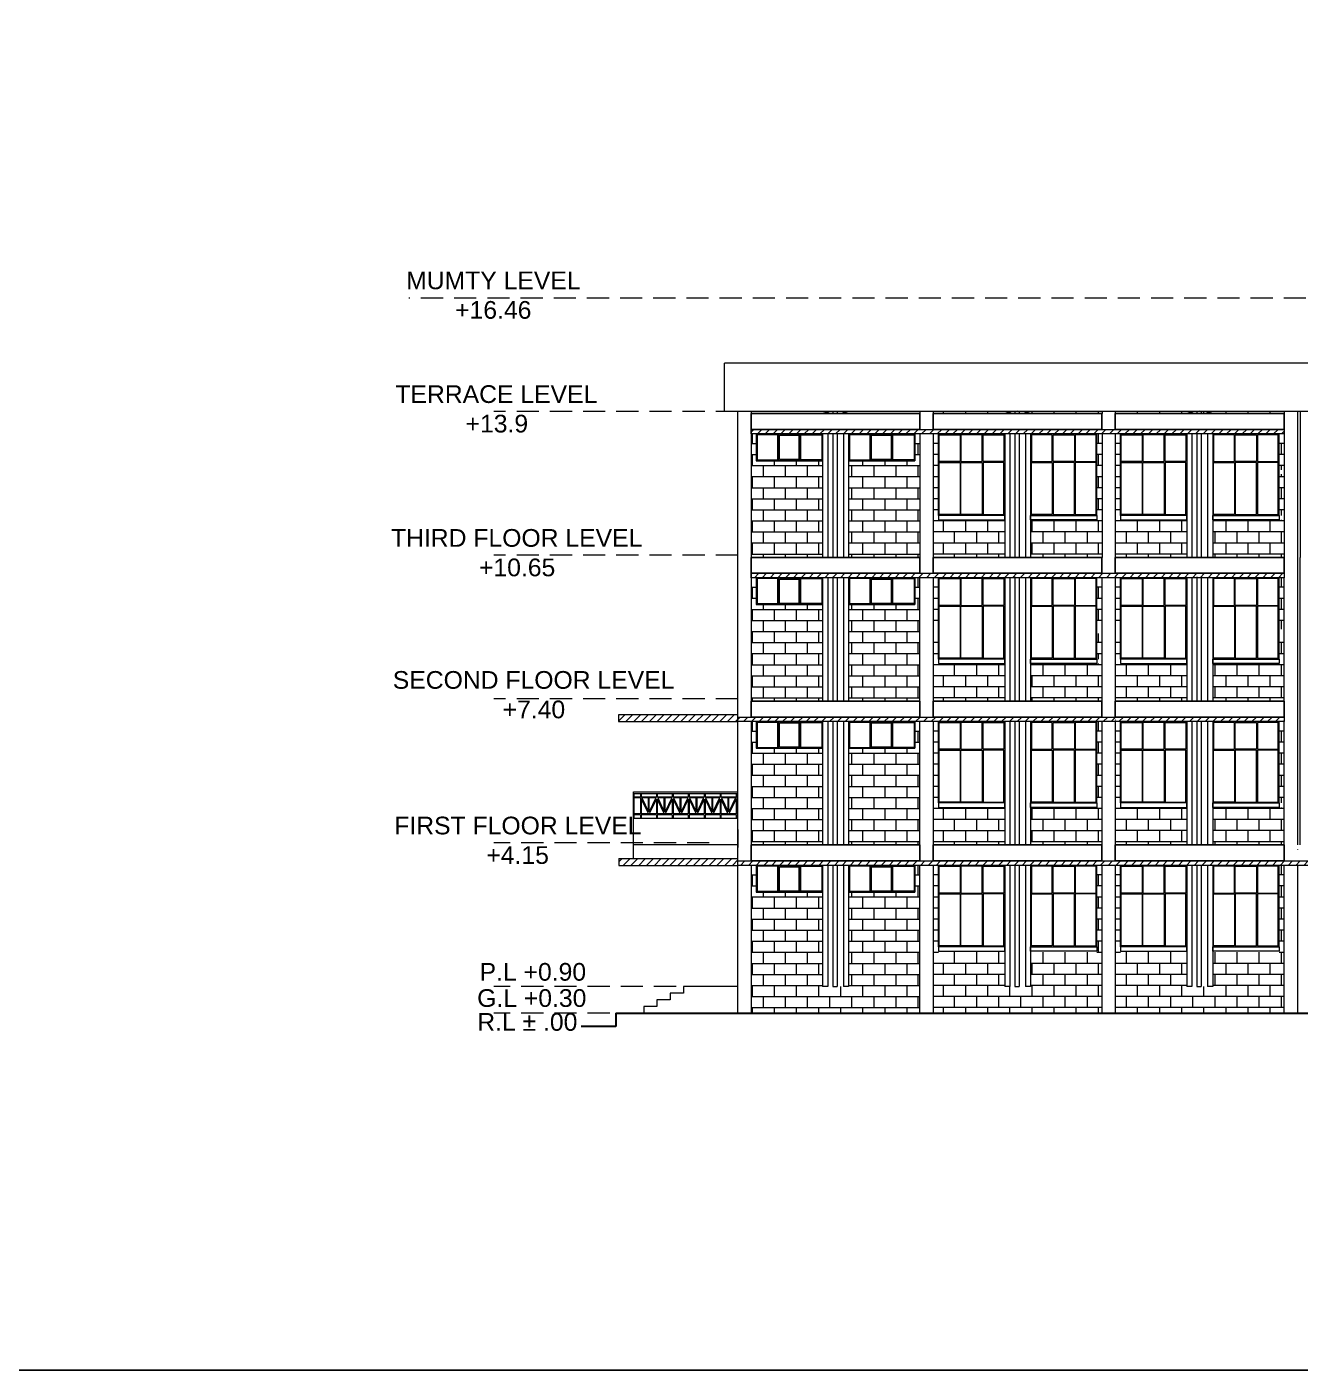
# Model space of a CAD drawing. Header units: millimetres. Extents: x 3614 to 12428, y -844 to 6844.
# Drawn here: x 5709.14 to 5737.92, y -482.44 to -452.09 of the extents above; entities that cross this region are included whole.
import ezdxf

# ---------------------------------------------------------------- set-up
doc = ezdxf.new("R2010")
doc.units = ezdxf.units.MM
doc.header["$LTSCALE"] = 40
doc.header["$MEASUREMENT"] = 0
for name, pattern in [('DASHDOT', [1, 0.5, -0.25, 0, -0.25]), ('DASHED', [0.75, 0.5, -0.25]), ('DASHED2', [0.375, 0.25, -0.125])]:
    doc.linetypes.add(name, pattern=pattern)
doc.layers.get('0').update_dxf_attribs({"linetype": 'CONTINUOUS', "lineweight": 20})
for name, color, linetype, lineweight in [('Beam', 254, 'CONTINUOUS', 25), ('CLL LEV.', 15, 'CONTINUOUS', 18), ('E1', 7, 'CONTINUOUS', 20), ('Fixture', 44, 'CONTINUOUS', 15), ('GRID', 134, 'DASHDOT', 13), ('Hatch', 42, 'CONTINUOUS', 15), ('Hidden', 30, 'DASHED', 18), ('Railing', 23, 'CONTINUOUS', 18), ('Stair', 1, 'CONTINUOUS', 15), ('TEXT', 7, 'CONTINUOUS', 20), ('Ventilator', 6, 'DASHED', 18), ('Wall', 7, 'CONTINUOUS', 30), ('Window', 150, 'CONTINUOUS', 15)]:
    doc.layers.add(name, color=color, linetype=linetype, lineweight=lineweight)
doc.styles.add('DIM', font='arial.ttf')
pattern_1 = [(0, (-104.96303, 0), (0, 0.25), []), (90, (-104.96303, 0), (-0.5, 3e-17), [0.25, -0.25]), (90, (-104.71303, 0), (-0.5, 3e-17), [-0.25, 0.25])]

# ---------------------------------------------------------------- blocks, each defined once
blk = doc.blocks.new('VFV')
at = {"layer": 'E1', "linetype": 'Continuous', "ltscale": 0.05}
for points in [[(5568.833, -460.775), (5568.833, -460.825)], [(5569.133, -460.775), (5569.133, -460.825)], [(5568.833, -461.285), (5568.833, -464.075)], [(5569.133, -461.285), (5569.133, -464.075)], [(5568.833, -464.435), (5568.833, -464.443)], [(5568.833, -464.535), (5568.833, -466.375)], [(5569.133, -466.375), (5569.133, -464.535)], [(5568.833, -466.375), (5568.833, -467.325)], [(5569.133, -467.325), (5569.133, -466.375)], [(5568.833, -467.494), (5568.833, -467.685)], [(5568.833, -467.785), (5568.833, -469.625)], [(5569.133, -469.625), (5569.133, -467.785)], [(5568.833, -469.625), (5568.833, -470.575)], [(5569.133, -470.575), (5569.133, -469.625)], [(5568.833, -471.035), (5568.833, -472.875)], [(5569.133, -472.875), (5569.133, -471.035)], [(5568.833, -472.875), (5568.833, -474.375), (5569.133, -474.375), (5569.133, -472.875)]]:
    blk.add_lwpolyline(points, dxfattribs=at)
blk = doc.blocks.new('beam')
at = {"layer": 'Beam', "ltscale": 0.05}
blk.add_lwpolyline([(5568.833, -470.935), (5565.019, -470.935), (5565.019, -470.575), (5568.833, -470.575)], close=True, dxfattribs=at)
blk = doc.blocks.new('DRTY')
at = {"layer": 'E1', "ltscale": 0.05}
for p, q in [((0, -0.962), (0, -0.994)), ((0.355, -0.962), (0.355, -0.994)), ((-0.115, -1.453), (-0.115, -4.244)), ((0, -1.454), (0, -4.244)), ((0.355, -1.454), (0.355, -4.244)), ((0.47, -1.454), (0.47, -4.244)), ((-0.115, -4.704), (-0.115, -6.544)), ((0, -4.704), (0, -7.494)), ((0.355, -4.704), (0.355, -7.494)), ((0.47, -4.704), (0.47, -7.494)), ((-0.115, -6.163), (-0.115, -7.494)), ((0.47, -6.163), (0.47, -6.544)), ((-0.115, -6.644), (-0.115, -7.413)), ((0.47, -6.644), (0.47, -7.494)), ((-0.115, -7.954), (-0.115, -10.744)), ((0, -7.954), (0, -10.744)), ((0.355, -7.954), (0.355, -10.744)), ((0.47, -7.954), (0.47, -10.744)), ((-0.115, -11.204), (-0.115, -13.944)), ((0, -11.204), (0, -13.944)), ((0.355, -11.104), (0.355, -11.116)), ((0.355, -11.204), (0.355, -13.944)), ((0.47, -11.204), (0.47, -13.944))]:
    blk.add_line(p, q, dxfattribs=at)
at = {"layer": 'E1', "linetype": 'Continuous', "ltscale": 0.05}
for p, q in [((0, -13.944), (-0.115, -13.944)), ((0.47, -13.944), (0.355, -13.944))]:
    blk.add_line(p, q, dxfattribs=at)
blk.add_arc((0.178, -1.824), 0.881, 70.5992, 109.4008, dxfattribs=at)
at = {"layer": 'Fixture', "ltscale": 0.05}
for p, q in [((0.113, -0.946), (0.113, -0.994)), ((0.213, -0.945), (0.213, -0.994)), ((0.113, -1.454), (0.113, -4.244)), ((0.213, -1.454), (0.213, -4.244)), ((0.113, -4.687), (0.113, -7.494)), ((0.213, -4.604), (0.213, -4.61)), ((0.213, -4.704), (0.213, -7.494)), ((0.113, -7.954), (0.113, -10.744)), ((0.213, -7.954), (0.213, -10.744)), ((0.113, -11.204), (0.113, -13.944)), ((0.213, -11.204), (0.213, -13.944)), ((0.113, -13.944), (0.213, -13.944))]:
    blk.add_line(p, q, dxfattribs=at)
blk = doc.blocks.new('RET')
at = {"layer": 'CLL LEV.', "ltscale": 0.05}
blk.add_lwpolyline([(-0.05, -0.15), (1.45, -0.15), (1.45, -0.05), (-0.05, -0.05)], close=True, dxfattribs=at)
at = {"layer": 'Window', "ltscale": 0.05}
for points in [[(1.45, -0.05), (-0.05, -0.05), (-0.05, 1.79), (1.45, 1.79)], [(0.44, 1.165), (-0.03, 1.165), (-0.03, 1.77), (0.44, 1.77)], [(0.46, 1.165), (0.94, 1.165), (0.94, 1.77), (0.46, 1.77)], [(0.96, 1.77), (1.43, 1.77), (1.43, 1.165), (0.96, 1.165)], [(0.44, -0.03), (-0.03, -0.03), (-0.03, 1.145), (0.44, 1.145)], [(0.46, 1.145), (0.94, 1.145), (0.94, -0.03), (0.46, -0.03)], [(0.96, -0.03), (1.43, -0.03), (1.43, 1.145), (0.96, 1.145)]]:
    blk.add_lwpolyline(points, close=True, dxfattribs=at)
blk = doc.blocks.new('FFVF')
at = {"layer": 'Ventilator'}
for p, q in [((5485.841, -590.27), (5485.841, -590.875)), ((5485.841, -590.27), (5487.32, -590.27)), ((5485.844, -590.27), (5487.341, -590.27)), ((5486.337, -590.855), (5486.337, -590.29)), ((5486.351, -590.279), (5486.839, -590.279)), ((5486.351, -590.863), (5486.351, -590.279)), ((5486.819, -590.3), (5486.371, -590.3)), ((5486.371, -590.843), (5486.371, -590.3)), ((5486.819, -590.843), (5486.819, -590.3)), ((5486.839, -590.863), (5486.839, -590.279)), ((5487.341, -590.27), (5487.341, -590.875)), ((5487.341, -590.875), (5485.844, -590.875)), ((5486.839, -590.863), (5486.351, -590.863)), ((5486.819, -590.843), (5486.371, -590.843))]:
    blk.add_line(p, q, dxfattribs=at)
for points in [[(5486.337, -590.29), (5485.861, -590.29), (5485.861, -590.855), (5486.337, -590.855)], [(5486.853, -590.29), (5487.318, -590.29), (5487.318, -590.855), (5486.853, -590.855)]]:
    blk.add_lwpolyline(points, close=True, dxfattribs=at)

msp = doc.modelspace()

# ---------------------------------------------------------------- hatches: boundary and pattern name
at = {"layer": 'E1', "lineweight": 5, "ltscale": 0.05}
h = msp.add_hatch(dxfattribs=at)
h.set_pattern_fill('BRICK', color=256)
h.set_pattern_definition([(0, (-88.14103, -27.99403), (0, 0.25), []), (90, (-88.14103, -27.99403), (-0.5, 0), [0.25, -0.25]), (90, (-87.89103, -27.99403), (-0.5, 0), [-0.25, 0.25])])
h.paths.add_polyline_path([(5733.3269, -460.8252), (5729.7419, -460.8252), (5729.7414, -460.7752), (5733.3264, -460.7752)])
h.paths.add_polyline_path([(5731.8264, -464.0752), (5733.3264, -464.0752), (5733.3264, -463.2252), (5731.8264, -463.2252)])
h.paths.add_polyline_path([(5731.2414, -464.0752), (5729.7414, -464.0752), (5729.7414, -463.2252), (5731.2414, -463.2252)])
h.paths.add_polyline_path([(5731.2414, -467.3252), (5729.7414, -467.3252), (5729.7414, -466.4752), (5731.2414, -466.4752)])
h.paths.add_polyline_path([(5731.8264, -467.3252), (5733.4414, -467.3252), (5733.4414, -466.4752), (5731.8264, -466.4752)])
h.paths.add_polyline_path([(5731.8264, -470.5752), (5733.3264, -470.5752), (5733.3264, -469.7252), (5731.8264, -469.7252)])
h.paths.add_polyline_path([(5731.2414, -470.5752), (5729.7414, -470.5752), (5729.7414, -469.7252), (5731.2414, -469.7252)])
h.paths.add_polyline_path([(5731.8264, -473.7752), (5731.2414, -473.7752), (5731.2414, -474.3752), (5731.8264, -474.3752)])
h.paths.add_polyline_path([(5731.8264, -472.9952), (5733.4414, -472.9952), (5733.4414, -474.3753), (5731.8264, -474.3753)])
h.paths.add_polyline_path([(5731.2414, -472.9952), (5729.6264, -472.9952), (5729.6264, -474.3752), (5731.2414, -474.3752)])
h.paths.add_polyline_path([(5733.4414, -471.0352), (5733.3264, -471.0352), (5733.3264, -472.9952), (5733.4414, -472.9952)])
h.paths.add_polyline_path([(5729.7414, -471.0352), (5729.6264, -471.0352), (5729.6264, -472.9952), (5729.7414, -472.9952)])
h.paths.add_polyline_path([(5729.6264, -460.8252), (5729.7414, -460.8252), (5729.7414, -460.7752), (5729.6264, -460.7752)])
h.paths.add_polyline_path([(5729.7414, -461.2852), (5729.6264, -461.2852), (5729.6264, -463.1252), (5729.7414, -463.1252)])
h.paths.add_polyline_path([(5733.3264, -460.8252), (5733.4414, -460.8252), (5733.4414, -460.7752), (5733.3264, -460.7752)])
h.paths.add_polyline_path([(5729.7414, -465.7951), (5729.6264, -465.7951), (5729.6264, -466.3752), (5729.7414, -466.3752)])
h.paths.add_polyline_path([(5733.4414, -465.7951), (5733.3264, -465.7951), (5733.3264, -466.3752), (5733.4414, -466.3752)])
h.paths.add_polyline_path([(5733.4414, -462.1952), (5733.3264, -462.1952), (5733.3264, -463.1252), (5733.4414, -463.1252)])
h.paths.add_polyline_path([(5733.3264, -462.0952), (5733.4414, -462.0952), (5733.4414, -461.2852), (5733.3264, -461.2852)])
h.paths.add_polyline_path([(5733.4414, -469.7252), (5733.3264, -469.7252), (5733.3264, -470.5752), (5733.4414, -470.5752)])
h.paths.add_polyline_path([(5733.3264, -469.6252), (5733.4414, -469.6252), (5733.4414, -467.7852), (5733.3264, -467.7852)])
h.paths.add_polyline_path([(5729.6269, -467.7852), (5729.6269, -467.3252), (5729.7414, -467.3252), (5729.7414, -466.4752), (5729.6264, -466.4752), (5729.6264, -470.5752), (5729.7414, -470.5752), (5729.7414, -467.7852)])
h.paths.add_polyline_path([(5733.4414, -464.5352), (5733.3264, -464.5352), (5733.3264, -465.6951), (5733.4414, -465.6951)])
h.paths.add_polyline_path([(5733.3264, -464.0752), (5733.4414, -464.0752), (5733.4414, -463.2252), (5733.3264, -463.2252)])
h.paths.add_polyline_path([(5729.6269, -464.5352), (5729.6269, -464.0752), (5729.7414, -464.0752), (5729.7414, -463.2252), (5729.6264, -463.2252), (5729.6264, -465.6951), (5729.7414, -465.6951), (5729.7414, -464.5352)])
h = msp.add_hatch(dxfattribs=at)
h.set_pattern_fill('BRICK', color=256)
h.set_pattern_definition([(0, (-92.25603, -27.9939), (0, 0.25), []), (90, (-92.25603, -27.9939), (-0.5, 0), [0.25, -0.25]), (90, (-92.00603, -27.9939), (-0.5, 0), [-0.25, 0.25])])
h.paths.add_polyline_path([(5737.4419, -460.825), (5733.8569, -460.825), (5733.8564, -460.775), (5737.4414, -460.775)])
h.paths.add_polyline_path([(5735.9414, -464.075), (5737.4414, -464.075), (5737.4414, -463.225), (5735.9414, -463.225)])
h.paths.add_polyline_path([(5735.3564, -464.075), (5733.8564, -464.075), (5733.8564, -463.225), (5735.3564, -463.225)])
h.paths.add_polyline_path([(5735.3564, -467.325), (5733.8564, -467.325), (5733.8564, -466.475), (5735.3564, -466.475)])
h.paths.add_polyline_path([(5735.9414, -467.325), (5737.5564, -467.325), (5737.5564, -466.475), (5735.9414, -466.475)])
h.paths.add_polyline_path([(5735.9414, -470.575), (5737.4414, -470.575), (5737.4414, -469.725), (5735.9414, -469.725)])
h.paths.add_polyline_path([(5735.3564, -470.575), (5733.8564, -470.575), (5733.8564, -469.725), (5735.3564, -469.725)])
h.paths.add_polyline_path([(5735.9414, -473.775), (5735.3564, -473.775), (5735.3564, -474.375), (5735.9414, -474.375)])
h.paths.add_polyline_path([(5735.9414, -472.995), (5737.5564, -472.995), (5737.5564, -474.3752), (5735.9414, -474.3752)])
h.paths.add_polyline_path([(5735.3564, -472.995), (5733.7414, -472.995), (5733.7414, -474.375), (5735.3564, -474.375)])
h.paths.add_polyline_path([(5737.5564, -471.035), (5737.4414, -471.035), (5737.4414, -472.995), (5737.5564, -472.995)])
h.paths.add_polyline_path([(5733.8564, -471.035), (5733.7414, -471.035), (5733.7414, -472.995), (5733.8564, -472.995)])
h.paths.add_polyline_path([(5733.7414, -460.8252), (5733.8564, -460.8252), (5733.8564, -460.7752), (5733.7414, -460.7752)])
h.paths.add_polyline_path([(5733.8564, -461.285), (5733.7414, -461.285), (5733.7414, -463.125), (5733.8564, -463.125)])
h.paths.add_polyline_path([(5737.4414, -460.8252), (5737.5564, -460.8252), (5737.5564, -460.7752), (5737.4414, -460.7752)])
h.paths.add_polyline_path([(5733.8564, -465.795), (5733.7414, -465.795), (5733.7414, -466.375), (5733.8564, -466.375)])
h.paths.add_polyline_path([(5737.5564, -465.795), (5737.4414, -465.795), (5737.4414, -466.375), (5737.5564, -466.375)])
h.paths.add_polyline_path([(5737.5564, -462.195), (5737.4414, -462.195), (5737.4414, -463.125), (5737.5564, -463.125)])
h.paths.add_polyline_path([(5737.4414, -462.095), (5737.5564, -462.095), (5737.5564, -461.285), (5737.4414, -461.285)])
h.paths.add_polyline_path([(5737.5564, -469.725), (5737.4414, -469.725), (5737.4414, -470.575), (5737.5564, -470.575)])
h.paths.add_polyline_path([(5737.4414, -469.625), (5737.5564, -469.625), (5737.5564, -467.785), (5737.4414, -467.785)])
h.paths.add_polyline_path([(5733.7419, -467.785), (5733.7419, -467.325), (5733.8564, -467.325), (5733.8564, -466.475), (5733.7414, -466.475), (5733.7414, -470.575), (5733.8564, -470.575), (5733.8564, -467.785)])
h.paths.add_polyline_path([(5737.5564, -464.535), (5737.4414, -464.535), (5737.4414, -465.695), (5737.5564, -465.695)])
h.paths.add_polyline_path([(5737.4414, -464.075), (5737.5564, -464.075), (5737.5564, -463.225), (5737.4414, -463.225)])
h.paths.add_polyline_path([(5733.7419, -464.535), (5733.7419, -464.075), (5733.8564, -464.075), (5733.8564, -463.225), (5733.7414, -463.225), (5733.7414, -465.695), (5733.8564, -465.695), (5733.8564, -464.535)])
h = msp.add_hatch(dxfattribs=at)
h.set_pattern_fill('BRICK', color=256)
h.set_pattern_definition(pattern_1)
h.paths.add_polyline_path([(5725.5114, -464.0752), (5727.1231, -464.0752), (5727.1231, -461.8896), (5725.5114, -461.8896)])
h.paths.add_polyline_path([(5727.7114, -461.8902), (5729.326, -461.8902), (5729.326, -464.0752), (5727.7114, -464.0752)])
h.paths.add_polyline_path([(5729.326, -461.8902), (5729.2114, -461.8902), (5729.2114, -461.2852), (5729.326, -461.2852)])
h.paths.add_polyline_path([(5725.6264, -461.8896), (5725.5108, -461.8896), (5725.5108, -461.2852), (5725.6264, -461.2852)])
h.paths.add_polyline_path([(5727.1264, -465.1402), (5725.5114, -465.1402), (5725.5114, -467.3252), (5727.1264, -467.3252)])
h.paths.add_polyline_path([(5725.6264, -465.1402), (5725.5108, -465.1402), (5725.5108, -464.5352), (5725.6264, -464.5352)])
h.paths.add_polyline_path([(5729.3258, -465.1402), (5729.2114, -465.1402), (5729.2114, -464.5352), (5729.3258, -464.5352)])
h.paths.add_polyline_path([(5729.3258, -467.3252), (5727.7114, -467.3252), (5727.7114, -465.1402), (5729.3258, -465.1402)])
h.paths.add_polyline_path([(5725.5114, -470.5752), (5727.1231, -470.5752), (5727.1231, -468.3902), (5725.5114, -468.3902)])
h.paths.add_polyline_path([(5727.7114, -468.3902), (5729.3258, -468.3902), (5729.3258, -470.5752), (5727.7114, -470.5752)])
h.paths.add_polyline_path([(5729.2081, -468.3902), (5729.326, -468.3902), (5729.326, -467.7852), (5729.2081, -467.7852)])
h.paths.add_polyline_path([(5725.6264, -468.3902), (5725.5114, -468.3902), (5725.5114, -467.7852), (5725.6264, -467.7852)])
h.paths.add_polyline_path([(5727.1231, -471.6402), (5725.5114, -471.6402), (5725.5114, -474.3752), (5727.1231, -474.3752)])
h.paths.add_polyline_path([(5727.7114, -474.3752), (5727.1264, -474.3752), (5727.1264, -473.7752), (5727.7114, -473.7752)])
h.paths.add_polyline_path([(5727.7114, -471.6402), (5729.3264, -471.6402), (5729.3264, -474.3752), (5727.7114, -474.3752)])
at = {"layer": 'Hatch', "ltscale": 0.05}
h = msp.add_hatch(dxfattribs=at)
h.set_pattern_fill('BRICK', color=256)
h.set_pattern_definition(pattern_1)
h.paths.add_polyline_path([(5729.2114, -471.6402), (5729.3264, -471.6402), (5729.3264, -471.0352), (5729.2114, -471.0352)])
h.paths.add_polyline_path([(5725.6264, -471.6402), (5725.5114, -471.6402), (5725.5114, -471.0352), (5725.6264, -471.0352)])
at = {"layer": 'Hidden', "linetype": 'Continuous', "lineweight": 5, "ltscale": 0.05}
h = msp.add_hatch(dxfattribs=at)
h.set_pattern_fill('ANSI31', color=256)
h.set_pattern_definition([(45, (-104.96303, -27.99403), (-0.0883883476, 0.0883883476), [])])
h.paths.add_polyline_path([(5766.7228, -471.0352), (5750.5628, -471.0352), (5750.5628, -470.9352), (5766.7228, -470.9352)])
h.paths.add_polyline_path([(5746.1484, -471.0352), (5725.2114, -471.0352), (5725.2114, -470.9352), (5746.1484, -470.9351)])
h.paths.add_polyline_path([(5766.7228, -467.7852), (5750.5628, -467.7852), (5750.5628, -467.6852), (5766.7228, -467.6852)])
h.paths.add_polyline_path([(5766.7228, -464.5352), (5750.5628, -464.5352), (5750.5628, -464.4352), (5766.7228, -464.4352)])
h.paths.add_polyline_path([(5766.7228, -461.2852), (5750.5628, -461.2852), (5750.5628, -461.1852), (5766.7228, -461.1852)])
h.paths.add_polyline_path([(5738.2184, -461.2852), (5738.2178, -461.1852), (5746.1478, -461.1852), (5746.1478, -461.2852)])
h.paths.add_polyline_path([(5737.5564, -461.1852), (5737.5564, -461.2852), (5725.5108, -461.2852), (5725.5108, -461.1852)])
h.paths.add_polyline_path([(5738.2184, -464.5352), (5738.2184, -464.4352), (5746.1478, -464.4352), (5746.1478, -464.5352)])
h.paths.add_polyline_path([(5737.556, -464.4352), (5737.556, -464.5352), (5725.5108, -464.5352), (5725.5108, -464.4352)])
h.paths.add_polyline_path([(5737.556, -467.6852), (5737.556, -467.7852), (5725.2108, -467.7852), (5725.2108, -467.6852)])
h.paths.add_polyline_path([(5738.2184, -467.7852), (5738.2178, -467.6852), (5746.1478, -467.6852), (5746.1478, -467.7852)])
at = {"layer": 'Hidden', "lineweight": 5, "ltscale": 0.05}
h = msp.add_hatch(dxfattribs=at)
h.set_pattern_fill('ANSI31', color=256)
h.set_pattern_definition([(45, (-104.96247, -28.69405), (-0.0883883476, 0.0883883476), [])])
edge = h.paths.add_edge_path()
edge.add_line((5722.5158, -467.7852), (5725.2108, -467.7852))
edge.add_line((5722.5158, -467.6343), (5722.5158, -467.7852))
edge.add_line((5725.2083, -467.6343), (5722.5158, -467.6343))
h = msp.add_hatch(dxfattribs=at)
h.set_pattern_fill('ANSI31', color=256)
h.set_pattern_definition([(45, (-104.96303, -28.34403), (-0.0883883476, 0.0883883476), [])])
edge = h.paths.add_edge_path()
edge.add_line((5722.5164, -471.0352), (5725.2114, -471.0352))
edge.add_line((5722.5164, -470.8802), (5722.5164, -471.0352))
edge.add_line((5725.2114, -470.8852), (5722.5164, -470.8852))

# ---------------------------------------------------------------- linework, layer by layer
at = {"ltscale": 0.05}
for p, q in [((5725.2114, -469.9727), (5722.8434, -469.9727)), ((5722.8434, -469.9727), (5722.8434, -470.8852)), ((5725.2114, -470.5727), (5722.8434, -470.5727))]:
    msp.add_line(p, q, dxfattribs=at)
at = {"layer": 'Beam', "ltscale": 0.05}
for p, q in [((5725.2114, -470.5352), (5725.2114, -470.2243)), ((5725.2114, -470.6327), (5725.2114, -470.3218))]:
    msp.add_line(p, q, dxfattribs=at)
msp.add_lwpolyline([(5438.4239, -358.7255), (5799.6085, -358.7255), (5799.6085, -482.4431), (5438.4239, -482.4431)], close=True, dxfattribs=at)
at = {"layer": 'E1', "linetype": 'Continuous', "ltscale": 0.05}
for p, q in [((5746.1484, -459.6852), (5724.9114, -459.6852)), ((5724.9114, -460.7752), (5724.9114, -459.6852)), ((5746.1484, -460.7752), (5724.9114, -460.7752)), ((5727.2414, -473.7752), (5727.1264, -473.7752)), ((5727.7114, -473.7752), (5727.5964, -473.7752))]:
    msp.add_line(p, q, dxfattribs=at)
at = {"layer": 'E1', "ltscale": 0.05}
for p, q in [((5727.2414, -460.7932), (5727.2414, -460.8252)), ((5727.5964, -460.7932), (5727.5964, -460.8252)), ((5727.1264, -461.2846), (5727.1264, -464.0752)), ((5727.2414, -461.2852), (5727.2414, -464.0752)), ((5727.5964, -461.2852), (5727.5964, -464.0752)), ((5727.7114, -461.2852), (5727.7114, -464.0752)), ((5727.1264, -464.5352), (5727.1264, -467.3252)), ((5727.2414, -464.5352), (5727.2414, -467.3252)), ((5727.5964, -464.5352), (5727.5964, -467.3252)), ((5727.7114, -464.5352), (5727.7114, -467.3252)), ((5727.1264, -465.994), (5727.1264, -466.3752)), ((5727.7114, -465.994), (5727.7114, -466.3752)), ((5727.1264, -467.7852), (5727.1264, -470.5752)), ((5727.2414, -467.7852), (5727.2414, -470.5752)), ((5727.5964, -467.7852), (5727.5964, -470.5752)), ((5727.7114, -467.7852), (5727.7114, -470.5752)), ((5727.1264, -471.0352), (5727.1264, -473.7752)), ((5727.2414, -471.0352), (5727.2414, -473.7752)), ((5727.5964, -470.9352), (5727.5964, -470.947)), ((5727.5964, -471.0352), (5727.5964, -473.7752)), ((5727.7114, -471.0352), (5727.7114, -473.7752))]:
    msp.add_line(p, q, dxfattribs=at)
at = {"layer": 'E1', "linetype": 'Continuous', "ltscale": 0.05}
for points in [[(5725.5114, -471.0352), (5725.5114, -474.3753), (5725.2114, -474.3753), (5725.2114, -460.7752)], [(5725.5114, -460.7752), (5725.5114, -467.6852)], [(5737.5564, -460.7752), (5737.5564, -460.8252)], [(5737.8564, -460.7752), (5737.8564, -461.2852)], [(5737.9184, -460.7752), (5737.9184, -461.2852)], [(5737.5564, -461.2852), (5737.5564, -464.0752)], [(5737.8564, -461.2852), (5737.8564, -464.0752)], [(5737.9184, -461.2852), (5737.9184, -464.0752)], [(5737.8564, -464.0752), (5737.8564, -466.3752)], [(5737.9179, -466.3752), (5737.9184, -464.0752)], [(5737.5559, -466.3752), (5737.556, -464.5352)], [(5737.5558, -467.3252), (5737.5559, -466.3752)], [(5737.8564, -466.3752), (5737.8564, -467.3252)], [(5737.9178, -467.3252), (5737.9179, -466.3752)], [(5737.8564, -467.3252), (5737.8564, -469.6252)], [(5737.9179, -469.6252), (5737.9178, -467.3252)], [(5725.5114, -467.7852), (5725.5114, -470.9352)], [(5737.5559, -469.6252), (5737.556, -467.7852)], [(5737.5558, -470.5752), (5737.5559, -469.6252)], [(5737.8564, -469.6252), (5737.8564, -470.5752)], [(5737.9178, -470.5752), (5737.9179, -469.6252)], [(5737.8564, -470.68), (5737.8564, -470.6852)], [(5737.5564, -472.8752), (5737.5564, -471.0352)], [(5737.8564, -471.0352), (5737.8564, -472.8752)], [(5737.8564, -472.8752), (5737.8564, -474.3753), (5737.5564, -474.3753), (5737.5564, -472.8752)]]:
    msp.add_lwpolyline(points, dxfattribs=at)
msp.add_arc((5727.4189, -461.6557), 0.8806, 70.59922, 109.40078, dxfattribs=at)
at = {"layer": 'Fixture', "ltscale": 0.05}
for p, q in [((5727.3547, -460.7775), (5727.3547, -460.8252)), ((5727.4547, -460.7759), (5727.4547, -460.8252)), ((5727.3547, -461.2852), (5727.3547, -464.0752)), ((5727.4547, -461.2852), (5727.4547, -464.0752)), ((5727.4547, -464.4352), (5727.4547, -464.4413)), ((5727.3547, -464.5181), (5727.3547, -467.3252)), ((5727.4547, -464.5352), (5727.4547, -467.3252)), ((5727.3547, -467.7852), (5727.3547, -470.5752)), ((5727.4547, -467.7852), (5727.4547, -470.5752)), ((5727.3547, -471.0352), (5727.3547, -473.7752)), ((5727.4547, -471.0352), (5727.4547, -473.7752)), ((5727.3547, -473.7752), (5727.4547, -473.7752))]:
    msp.add_line(p, q, dxfattribs=at)
at = {"layer": 'GRID', "linetype": 'DASHED2', "ltscale": 0.05}
for p, q in [((5745.5484, -458.2152), (5717.7765, -458.2152)), ((5725.2114, -460.7752), (5719.6973, -460.7752)), ((5725.2114, -464.0252), (5719.6973, -464.0252)), ((5725.2114, -467.2752), (5719.6973, -467.2752)), ((5724.5646, -470.5252), (5719.6973, -470.5252)), ((5724.5646, -473.7752), (5719.6973, -473.7752)), ((5724.5646, -474.3752), (5719.6973, -474.3752))]:
    msp.add_line(p, q, dxfattribs=at)
at = {"layer": 'Hidden', "linetype": 'ByBlock', "lineweight": 5, "ltscale": 0.05}
for p, q in [((5725.2083, -467.6343), (5722.5158, -467.6343)), ((5722.5158, -467.7852), (5725.2108, -467.7852)), ((5725.2114, -470.8852), (5722.5164, -470.8852)), ((5722.5164, -471.0352), (5725.2114, -471.0352))]:
    msp.add_line(p, q, dxfattribs=at)
at = {"layer": 'Hidden', "lineweight": 5, "ltscale": 0.05}
for p, q in [((5722.5158, -467.6343), (5722.5158, -467.7852)), ((5722.5164, -470.8802), (5722.5164, -471.0352))]:
    msp.add_line(p, q, dxfattribs=at)
at = {"layer": 'Hidden', "linetype": 'Continuous', "lineweight": 5, "ltscale": 0.05}
for points in [[(5737.5564, -461.2852), (5725.5108, -461.2852), (5725.5108, -461.1852), (5737.5564, -461.1852), (5737.5564, -461.2852)], [(5737.556, -464.5352), (5725.5108, -464.5352), (5725.5108, -464.4352), (5737.556, -464.4352), (5737.556, -464.5352)], [(5737.556, -467.7852), (5725.2108, -467.7852), (5725.2108, -467.6852), (5737.556, -467.6852), (5737.556, -467.7852)]]:
    msp.add_lwpolyline(points, dxfattribs=at)
msp.add_lwpolyline([(5746.1484, -471.0352), (5725.2114, -471.0352), (5725.2114, -470.9352), (5746.1484, -470.9351)], close=True, dxfattribs=at)
at = {"layer": 'Railing'}
for p, q in [((5722.848, -469.9727), (5722.848, -469.3727)), ((5722.848, -469.3727), (5725.2114, -469.3727)), ((5722.848, -469.4127), (5725.2114, -469.4127)), ((5722.868, -469.4927), (5722.868, -469.4127)), ((5723.008, -469.4927), (5722.868, -469.4927)), ((5723.008, -469.5127), (5722.868, -469.5127)), ((5722.868, -469.9727), (5722.868, -469.5127)), ((5723.008, -469.4127), (5723.008, -469.4927)), ((5723.008, -469.5127), (5723.008, -469.8727)), ((5723.028, -469.4127), (5723.028, -469.4927)), ((5723.368, -469.4927), (5723.028, -469.4927)), ((5723.028, -469.5361), (5723.028, -469.8727)), ((5723.028, -469.5361), (5723.1869, -469.8727)), ((5723.039, -469.5127), (5723.188, -469.8281)), ((5723.188, -469.5127), (5723.039, -469.5127)), ((5723.188, -469.8281), (5723.188, -469.5127)), ((5723.3569, -469.5127), (5723.208, -469.5127)), ((5723.3569, -469.5127), (5723.208, -469.8281)), ((5723.208, -469.8281), (5723.208, -469.5127)), ((5723.368, -469.5361), (5723.209, -469.8727)), ((5723.368, -469.4127), (5723.368, -469.4927)), ((5723.368, -469.5361), (5723.368, -469.8727)), ((5723.388, -469.4127), (5723.388, -469.4927)), ((5723.728, -469.4927), (5723.388, -469.4927)), ((5723.388, -469.5361), (5723.388, -469.8727)), ((5723.388, -469.5361), (5723.5469, -469.8727)), ((5723.399, -469.5127), (5723.548, -469.8281)), ((5723.548, -469.5127), (5723.399, -469.5127)), ((5723.548, -469.8281), (5723.548, -469.5127)), ((5723.7169, -469.5127), (5723.568, -469.5127)), ((5723.7169, -469.5127), (5723.568, -469.8281)), ((5723.568, -469.8281), (5723.568, -469.5127)), ((5723.728, -469.5361), (5723.569, -469.8727)), ((5723.728, -469.4127), (5723.728, -469.4927)), ((5723.728, -469.5361), (5723.728, -469.8727)), ((5723.748, -469.4127), (5723.748, -469.4927)), ((5724.088, -469.4927), (5723.748, -469.4927)), ((5723.748, -469.5361), (5723.748, -469.8727)), ((5723.748, -469.5361), (5723.9069, -469.8727)), ((5723.759, -469.5127), (5723.908, -469.8281)), ((5723.908, -469.5127), (5723.759, -469.5127)), ((5723.908, -469.8281), (5723.908, -469.5127)), ((5724.0769, -469.5127), (5723.928, -469.5127)), ((5724.0769, -469.5127), (5723.928, -469.8281)), ((5723.928, -469.8281), (5723.928, -469.5127)), ((5724.088, -469.5361), (5723.929, -469.8727)), ((5724.088, -469.4127), (5724.088, -469.4927)), ((5724.088, -469.5361), (5724.088, -469.8727)), ((5724.108, -469.4127), (5724.108, -469.4927)), ((5724.448, -469.4927), (5724.108, -469.4927)), ((5724.108, -469.5361), (5724.108, -469.8727)), ((5724.108, -469.5361), (5724.2669, -469.8727)), ((5724.119, -469.5127), (5724.268, -469.8281)), ((5724.268, -469.5127), (5724.119, -469.5127)), ((5724.268, -469.8281), (5724.268, -469.5127)), ((5724.4369, -469.5127), (5724.288, -469.5127)), ((5724.4369, -469.5127), (5724.288, -469.8281)), ((5724.288, -469.8281), (5724.288, -469.5127)), ((5724.448, -469.5361), (5724.289, -469.8727)), ((5724.448, -469.4127), (5724.448, -469.4927)), ((5724.448, -469.5361), (5724.448, -469.8727)), ((5724.468, -469.4127), (5724.468, -469.4927)), ((5724.808, -469.4927), (5724.468, -469.4927)), ((5724.468, -469.5361), (5724.468, -469.8727)), ((5724.468, -469.5361), (5724.6269, -469.8727)), ((5724.479, -469.5127), (5724.628, -469.8281)), ((5724.628, -469.5127), (5724.479, -469.5127)), ((5724.628, -469.8281), (5724.628, -469.5127)), ((5724.7969, -469.5127), (5724.648, -469.5127)), ((5724.7969, -469.5127), (5724.648, -469.8281)), ((5724.648, -469.8281), (5724.648, -469.5127)), ((5724.808, -469.5361), (5724.649, -469.8727)), ((5724.808, -469.4127), (5724.808, -469.4927)), ((5724.808, -469.5361), (5724.808, -469.8727)), ((5724.828, -469.4127), (5724.828, -469.4927)), ((5725.168, -469.4927), (5724.828, -469.4927)), ((5724.828, -469.5361), (5724.828, -469.8727)), ((5724.828, -469.5361), (5724.9869, -469.8727)), ((5724.839, -469.5127), (5724.988, -469.8281)), ((5724.988, -469.5127), (5724.839, -469.5127)), ((5724.988, -469.8281), (5724.988, -469.5127)), ((5725.1569, -469.5127), (5725.008, -469.5127)), ((5725.1569, -469.5127), (5725.008, -469.8281)), ((5725.008, -469.8281), (5725.008, -469.5127)), ((5725.168, -469.5361), (5725.009, -469.8727)), ((5725.168, -469.4127), (5725.168, -469.4927)), ((5725.168, -469.5361), (5725.168, -469.8727)), ((5725.188, -469.4127), (5725.188, -469.4927)), ((5725.188, -469.4927), (5725.2114, -469.4927)), ((5725.188, -469.5127), (5725.188, -469.8727)), ((5725.188, -469.5127), (5725.2114, -469.5127)), ((5723.008, -469.8727), (5722.868, -469.8727)), ((5723.008, -469.8927), (5722.868, -469.8927)), ((5723.008, -469.8927), (5723.008, -469.9727)), ((5723.1869, -469.8727), (5723.028, -469.8727)), ((5723.028, -469.8927), (5723.028, -469.9727)), ((5723.368, -469.8927), (5723.028, -469.8927)), ((5723.368, -469.8727), (5723.209, -469.8727)), ((5723.368, -469.8927), (5723.368, -469.9727)), ((5723.5469, -469.8727), (5723.388, -469.8727)), ((5723.388, -469.8927), (5723.388, -469.9727)), ((5723.728, -469.8927), (5723.388, -469.8927)), ((5723.728, -469.8727), (5723.569, -469.8727)), ((5723.728, -469.8927), (5723.728, -469.9727)), ((5723.9069, -469.8727), (5723.748, -469.8727)), ((5723.748, -469.8927), (5723.748, -469.9727)), ((5724.088, -469.8927), (5723.748, -469.8927)), ((5724.088, -469.8727), (5723.929, -469.8727)), ((5724.088, -469.8927), (5724.088, -469.9727)), ((5724.2669, -469.8727), (5724.108, -469.8727)), ((5724.108, -469.8927), (5724.108, -469.9727)), ((5724.448, -469.8927), (5724.108, -469.8927)), ((5724.448, -469.8727), (5724.289, -469.8727)), ((5724.448, -469.8927), (5724.448, -469.9727)), ((5724.6269, -469.8727), (5724.468, -469.8727)), ((5724.468, -469.8927), (5724.468, -469.9727)), ((5724.808, -469.8927), (5724.468, -469.8927)), ((5724.808, -469.8727), (5724.649, -469.8727)), ((5724.808, -469.8927), (5724.808, -469.9727)), ((5724.9869, -469.8727), (5724.828, -469.8727)), ((5724.828, -469.8927), (5724.828, -469.9727)), ((5725.168, -469.8927), (5724.828, -469.8927)), ((5725.168, -469.8727), (5725.009, -469.8727)), ((5725.168, -469.8927), (5725.168, -469.9727)), ((5725.188, -469.8727), (5725.2114, -469.8727)), ((5725.188, -469.8927), (5725.188, -469.9727)), ((5725.188, -469.8927), (5725.2114, -469.8927))]:
    msp.add_line(p, q, dxfattribs=at)
at = {"layer": 'Stair', "linetype": 'Continuous', "ltscale": 0.05}
msp.add_lwpolyline([(5725.2114, -473.7752), (5723.9814, -473.7752), (5723.9814, -473.9252), (5723.6814, -473.9252), (5723.6814, -474.0752), (5723.3814, -474.0752), (5723.3814, -474.2252), (5723.0814, -474.2252), (5723.0814, -474.3752), (5725.2114, -474.3752)], dxfattribs=at)
at = {"layer": 'Wall', "ltscale": 0.05}
msp.add_line((5722.4529, -474.3752), (5767.6658, -474.3752), dxfattribs=at)
at = {"layer": 'Wall', "linetype": 'Continuous', "ltscale": 0.05}
for p, q in [((5722.4529, -474.3752), (5722.4529, -474.6752)), ((5722.4529, -474.6752), (5721.6701, -474.6752))]:
    msp.add_line(p, q, dxfattribs=at)

# ---------------------------------------------------------------- block references
at = {"xscale": -1}
for name, p in [('beam', (11294.3445, 9.75)), ('VFV', (11298.459, 0)), ('beam', (11298.459, 9.75)), ('VFV', (11302.574, 0)), ('beam', (11302.5745, 9.75)), ('beam', (11294.3445, 6.5)), ('beam', (11298.459, 6.5)), ('beam', (11302.5742, 6.5)), ('beam', (11294.3445, 3.25)), ('beam', (11298.459, 3.25)), ('beam', (11302.574, 3.25)), ('beam', (11294.3445, 0)), ('beam', (11298.459, 0)), ('beam', (11302.574, 0))]:
    msp.add_blockref(name, p, dxfattribs=at)
at = {"layer": 'E1'}
for p in [(5731.3564, -459.8313), (5735.4714, -459.8313)]:
    msp.add_blockref('DRTY', p, dxfattribs=at)
at = {"layer": 'Ventilator', "xscale": -1}
for p in [(11212.9676, 128.9852), (11215.0526, 128.9846), (11212.9676, 125.7346), (11215.0526, 125.7346), (11212.9676, 122.4846), (11215.0526, 122.4846), (11212.9676, 119.2346), (11215.0526, 119.2346)]:
    msp.add_blockref('FFVF', p, dxfattribs=at)
at = {"layer": 'Window'}
for p in [(5729.7914, -463.0752), (5733.9064, -463.0752), (5729.7914, -466.3252), (5733.9064, -466.3252), (5729.7914, -469.5752), (5733.9064, -469.5752), (5729.7914, -472.8252), (5733.9064, -472.8252)]:
    msp.add_blockref('RET', p, dxfattribs=at)
at = {"layer": 'Window', "xscale": -1}
for p in [(5733.2764, -463.0752), (5737.3914, -463.0752), (5733.2764, -466.3252), (5737.3914, -466.3252), (5733.2764, -469.5752), (5737.3914, -469.5752), (5733.2764, -472.8252), (5737.3914, -472.8252)]:
    msp.add_blockref('RET', p, dxfattribs=at)

# ---------------------------------------------------------------- texts
at = {"layer": 'TEXT', "linetype": 'Continuous', "ltscale": 0.9, "char_height": 0.4, "attachment_point": 1, "style": 'DIM'}
for s, width, gutter_width, insert in [('\\pi0.4209;MUMTY LEVEL\\P\\pi1.528;+16.46', 4.723925, 24, (5717.2919, -457.6151)), ('\\pi0.095932;TERRACE LEVEL\\P\\pi1.6828;+13.9', 4.723925, 24, (5717.3732, -460.1851)), ('\\pi0.60254;THIRD FLOOR LEVEL\\P\\pi2.5916;+10.65', 6.854464, 24, (5716.7674, -463.4351)), ('\\pi0.37194;SECOND FLOOR LEVEL\\P\\pi2.8543;+7.40', 7.064746, 24, (5717.0389, -466.6445)), ('\\pi0.6768;FIRST FLOOR LEVEL\\P\\pi2.7584;+4.15', 6.877211, 24, (5716.7674, -469.9351)), ('{\\fArial|b0|i0|c0|p34;P.L +0.90}', 10.430066, 5, (5719.3725, -473.2418)), ('{\\fArial|b0|i0|c0|p34;G.L +0.30}', 10.430066, 5, (5719.3174, -473.834)), ('{\\fArial|b0|i0|c0|p34;R.L %%P .00}', 10.430066, 5, (5719.3199, -474.3736))]:
    msp.add_mtext_dynamic_manual_height_columns(s, width=width, gutter_width=gutter_width, heights=[0], dxfattribs=dict(at, insert=insert))

doc.saveas('drawing.dxf')
